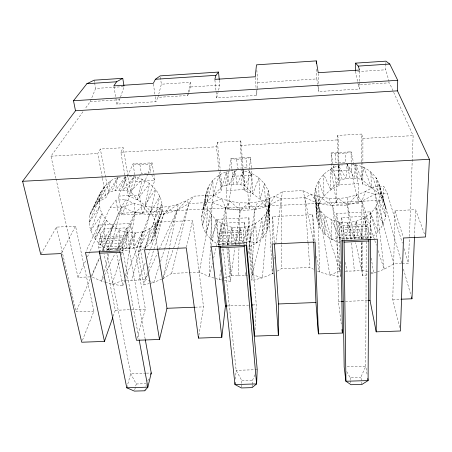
<?xml version="1.0" encoding="UTF-8"?>
<svg xmlns="http://www.w3.org/2000/svg" width="452" height="452" viewBox="0 0 452 452"><rect width="100%" height="100%" fill="white"/><g stroke="black" fill="none" stroke-linecap="round" stroke-linejoin="round"><path stroke-width="0.34" stroke-dasharray="2.26 1.69" d="M361.662 242.588L361.651 270.03L362.758 275.856L367.538 274.714M361.662 239.068L361.662 236.255L363.809 218.158C375.42 211.807 382.997 197.976 379.324 184.811C375.482 172.602 363.086 164.347 350.458 164.404M361.679 162.601L361.673 179.314L362.86 184.252C377.036 187.812 388.257 201.756 385.663 216.677C383.691 225.712 377.878 233.673 369.894 238.306M361.679 161.906L361.685 134.052L337.633 135.43L338.39 180.534L339.237 185.473C325.389 190.563 314.513 204.801 317.174 219.966C319.609 231.356 329.152 239.831 340.17 242.792L339.345 237.277L339.401 222.135C323.824 219.712 311.281 203.908 315.592 188.094C319.106 176.048 330.096 166.771 342.458 164.991M362.758 275.856L362.798 242.464M362.86 184.252L362.911 138.476L361.685 134.052M244.108 244.888L244.018 243.718L219.847 244.826L219.672 233.164L221.084 223.294L244.56 222.164L246.368 242.634L246.176 244.967M361.769 242.617L361.651 270.03L367.668 271.635M361.786 239.102L361.945 201.146L365.391 191.563L373.589 186.93L383.85 186.405L387.296 193.501L402.348 243.153M366.097 238.916L365.719 237.164L365.792 216.327L341.667 217.491L341.972 238.255L342.333 240.588M366.216 241.611L365.753 366.261L367.199 375.126M371.448 187.783L363.905 167.364L361.673 179.314L353.961 178.116L347.113 164.183L346.051 178.534L338.463 165.692L338.39 180.534L330.774 189.868L323.711 174.319L323.92 196.055L318.643 180.789L319.191 203.53L315.592 188.094L316.897 211.705L314.739 195.727L317.174 219.966L316.101 203.163L319.948 227.701L319.553 209.914L324.982 234.373L324.847 215.542L331.892 239.515L339.345 237.277L342.989 238.023L350.503 238.419L358.018 237.334L361.662 236.255L371.081 237.724L370.538 213.327L377.974 231.916L375.765 207.152L382.968 224.734L379.121 200.021L385.663 216.677L380.347 192.405L385.816 208.338L379.324 184.811L383.364 200.332L376.081 177.783L378.46 193.292L370.826 171.822L371.448 187.783L361.673 179.314L355.803 164.754L353.961 178.116L346.051 178.534L338.39 180.534L330.474 169.155L330.774 189.868M351.091 239.447L347.481 205.123L347.537 197.383L356.651 195.066L365.391 191.563L375.194 194.111L387.296 193.501M370.476 238.56L370.663 211.847L336.78 213.491L338.401 301.642L341.232 323.965M244.018 243.718L243.724 232.034L244.56 222.164M401.675 262.985L383.624 200.163L383.85 186.405M389.053 81.513L385.776 69.783L385.855 65.139M385.867 64.472L385.901 62.483M272.127 243.272L272.624 216.61L312.733 214.66L315.072 241.317M399.658 327.564L392.777 299.535L395.02 210.666L415.586 209.666L424.874 235.04M224.068 278.07L231.057 275.539L238.164 275.861L238.984 247.719M239.068 244.905L240.074 210.434L239.549 202.818L230.492 201.445L221.706 198.874L213.367 195.157L193.642 196.174C174.02 210.276 146.81 210.581 125.673 199.66L115.995 200.157L110.118 207.508L90.089 251.103M347.537 197.383C332.395 200.066 316.428 197.852 302.834 190.563L282.709 191.597L274.952 196.168L266.584 199.62L257.776 201.897L254.64 209.717L251.911 280.46L262.375 277.89L273.494 273.251M402.235 263.544L408.45 263.279L409.41 237.187M409.433 236.481L413.134 135.623L389.421 82.818L358.261 84.773L355.588 71.727L385.776 69.783M414.473 237.034L415.586 209.666M240.916 170.63L243.549 170.805L251.691 173.376L258.827 177.76L264.454 183.625L268.194 190.541L269.81 198.004L269.222 222.265L267.279 230.181L263.013 237.243L256.764 242.95L249.425 241.408C243.634 243.464 237.362 244.029 231.288 243.142L232.074 227.249C216.621 224.644 203.259 209.903 206.022 193.744C208.525 180.998 220.333 171.596 233.062 170.579M252.092 386.98L252.188 385.025M252.222 384.375L252.419 380.465L254.956 374.753M255.03 329.864L256.284 304.823L248.922 217.762L215.949 219.367L211.479 246.057M122.582 249.267C121.537 241.865 123.102 234.447 126.56 227.842L103.7 228.944C99.835 235.402 97.915 242.86 99.073 250.34L122.582 249.267L139.058 339.384M362.227 239.012L361.662 236.255L356.035 221.344L354.283 238.063L347.718 222.695L346.724 238.407L339.401 222.135L347.718 222.695L356.035 221.344L363.809 218.158L371.081 237.724M241.43 387.296L241.656 384.042M241.701 383.386L241.888 380.782L236.153 370.335L223.215 248.82M249.012 246.922L249.425 241.408L248.312 226.475C258.239 223.469 266.669 215.717 269.222 205.502L269.222 222.265L268.652 214.067L268.194 190.541L265.567 206.197L268.652 214.067L269.81 198.004L267.279 230.181L266.51 212.513L263.013 237.243L261.883 218.593L256.764 242.95L249.012 246.922L251.911 280.46M109.378 250.238L108.073 249.747L112.277 225.836L100.593 244.764L106.316 220.378L94.654 238.311L101.943 213.841L90.705 230.831L99.474 206.643L89.061 222.847L99.107 199.259L89.891 214.949L100.892 192.185C93.649 210.293 109.429 229.43 127.289 232.238L125.984 248.51L118.723 247.413L108.073 249.747C93.044 242.594 83.366 222.74 93.174 207.734C98.948 195.066 105.519 178.387 121.594 176.873M219.853 245.193C214.112 242.628 209.553 238.097 205.863 233.074C197.767 220.955 203.988 206.66 206.022 193.744L203.05 209.316L207.039 201.971L221.943 186.619L225.537 185.45L226.633 171.72L229.271 184.659L236.972 184.252L244.622 185.433L252.826 193.863L260.16 199.281L265.567 206.197L264.454 183.625L260.16 199.281L258.827 177.76L252.826 193.863L244.125 190.388L240.238 145.442L240.814 140.979L217.401 142.318L216.485 146.793L219.017 171.285M246.815 243.73L248.922 217.762M251.312 167.703L250.487 157.381L230.949 158.466L226.068 190.535L227.977 209.683L249.171 208.632L251.917 175.274L251.368 168.393M235.43 379.138L236.153 370.335L257.211 369.674M220.452 269.833L219.621 279.675L221.644 279.991M221.695 255.058L222.231 248.73M222.525 245.216L225.672 207.937L221.706 198.874L212.231 202.349L188.992 203.524L177.139 210.355L163.703 214.214L149.431 214.92L135.108 212.451L121.515 206.931L110.118 207.508M213.367 195.157L212.231 202.349L225.672 207.937L240.074 210.434L254.64 209.717L266.584 199.62L268.584 205.801L262.375 277.89L252.272 274.647L250.363 274.895M214.903 80.06L216.689 97.898L256.595 95.406L257.199 88.716M257.256 88.044L257.736 82.693L256.86 70.331M249.171 208.632L247.56 189.422L250.487 157.381L246.323 158.816L236.684 159.353L230.949 158.466L231.921 168.754M238.679 243.532L240.272 227.802L248.312 226.475L245.95 242.47M244.125 190.388L244.622 185.433L243.549 170.805L236.972 184.252L235.085 170.907M224.339 280.409L230.407 281.353L234.893 247.837M272.935 268.392L272.279 273.952L268.584 205.801L274.952 196.168L281.121 198.869L304.851 197.665L311.061 194.326L318.135 203.327L339.91 270.946L340.723 276.771L329.847 275.076L319.451 271.963L317.027 270.844M273.997 259.352L274.488 255.182M275.799 244.057L281.121 198.869L282.709 191.597M227.305 245.165L227.661 242.408L232.074 227.249L240.272 227.802L242.351 243.182L248.312 226.475M233.102 184.258L234.899 170.907M235.373 244.374L240.074 210.434L248.707 202.971L257.776 201.897M222.921 246.024L223.243 243.69L221.084 223.294M227.977 209.683L232.627 176.303L231.983 169.443M117.52 250.476L118.723 247.413L127.289 232.238L135.368 232.786L133.176 248.176L125.984 248.51L135.368 232.786C150.482 232.599 164.517 219.056 161.952 203.473C159.183 187.591 143.538 176.088 127.735 176.291M238.164 275.861L245.261 275.562L245.752 272.093M248.419 253.38L254.64 209.717L248.707 202.971L239.549 202.818M125.447 275.839L135.108 212.451L134.114 203.332L121.515 206.931L102.632 250.933M117.56 177.602L115.492 190.625C105.406 191.495 100.005 201.445 93.174 207.734L104.751 185.93L98.7 201.761L106.073 197.53L108.48 192.546L117.56 177.602L111.898 191.399M198.908 335.327L203.536 306.868L192.541 220.503L153.505 222.401L144.725 249.12M203.05 209.316L208.428 186.557L207.039 201.971L212.875 180.195L213.214 195.891L221.118 191.58L221.943 186.619L226.633 171.72M221.525 278.986L219.621 279.675L209.169 276.613L199.287 272.211L171.636 273.392L163.149 278.551L178.308 204.078L163.703 214.214L150.217 249.764M199.287 272.211L212.231 202.349L209.169 276.613L212.44 263.013M125.503 176.822L122.995 190.23L115.492 190.625L125.238 176.704M113.938 86.558L116.91 104.113L155.923 101.683L157.957 97.355L187.744 95.485L190.252 82.354L161.353 84.208L158.805 94.067M240.831 184.648L243.549 170.805M138.069 251.95L145.324 248.046L155.821 223.729L150.951 242.436L159.872 217.751L154.527 235.492L155.754 227.706L161.974 210.847L154.527 235.492L150.951 242.436L145.324 248.046L139.956 246.436L133.176 248.176L143.148 231.48L139.956 246.436L138.069 251.95L143.759 284.952L149.109 283.602M186.456 247.199L192.541 220.503M137.295 199.784L142.239 179.241L130.583 191.394L122.995 190.23L134.058 176.709L130.583 191.394L128.481 196.366C142.725 200.151 155.313 212.4 155.754 227.706L161.952 203.473L154.499 219.649L159.776 196.128L150.81 211.915L155.561 189.326L144.928 205.112L149.578 183.557L137.295 199.784L130.583 191.394L123.147 147.719L100.35 149.024L97.745 153.533L102.299 177.591M281.302 244.018L281.121 198.869L268.584 205.801L252.272 274.647L249.425 241.408L255.679 223.339L256.764 242.95M213.581 258.25L225.672 207.937L230.492 201.445L240.074 210.434M145.324 248.046L150.115 228.401L139.956 246.436L145.527 279.144L143.759 284.952M144.798 390.794L145.273 388.85M145.906 386.257L146.38 384.319M216.689 97.898L219.791 85.112L219.327 80.309M171.636 273.392L177.591 249.419M177.766 248.736L188.992 203.524L193.642 196.174M157.957 97.355L158.635 94.722M134.724 389.805L136.255 383.98L130.696 373.651L107.051 253.391M316.343 256.143L319.451 271.963L318.135 203.327L319.818 196.931L332.604 205.858L347.481 205.123L361.945 201.146L375.194 194.111L373.589 186.93M201.513 217.35L205.796 201.253L202.485 225.469L207.728 208.57L205.863 233.074L211.649 215.208L211.361 239.633L217.282 220.751L218.565 244.696L227.661 242.408L231.288 243.142M103.039 275.697L101.576 281.144L105.508 282.28M104.135 271.612L108.892 253.911M109.808 250.51L121.515 206.931L125.673 199.66M126.21 280.082L131.803 280.336L149.431 214.92L151.923 207.225M147.42 272.381L145.527 279.144L138.73 280.048L131.803 280.336M148.555 268.324L163.703 214.214L169.794 206.327M126.763 387.788L130.696 373.651L145.776 373.177M213.214 195.891L219.084 175.122L221.943 186.619L220.378 171.393M137.058 338.254L145.369 309.123L130.43 223.52L98.327 225.079L86.078 251.199M218.565 244.696L224.243 224.847L227.944 245.17M122.339 248.137L127.289 232.238M120.249 258.697L112.068 284.167L106.169 282.466M121.543 254.674L135.108 212.451L142.922 205.869L149.431 214.92L125.809 277.387M159.409 265.075L153.787 282.427L149.776 283.438M160.488 261.742L164.381 249.73M164.601 249.058L177.139 210.355L186.314 200.677L188.992 203.524L173.444 248.673M240.272 227.802L234.978 243.521L232.074 227.249M116.91 104.113L119.577 99.762L120.255 97.79M120.481 97.129L124.102 86.603L95.638 88.434L90.247 101.604L84.931 109M163.149 278.551L173.212 249.334M113.209 316.247L115.288 310.287L104.073 253.939M122.78 285.822L124.814 280.02L112.068 284.167L122.78 285.822L116.554 252.928M187.744 95.485L190.789 86.959L190.252 82.354M129.611 248.521L135.368 232.786M145.177 339.034L129.289 250.289L130.142 247.956L126.56 227.842M127.888 175.257L118.497 196.106L121.887 214.949L142.566 213.92L154.787 180.455L152.121 162.833L133.012 163.89L128.176 174.63M138.73 280.048L145.719 261.612M146.968 258.324L149.968 250.419M120.068 250.255L130.43 223.52M82.467 340.277L93.926 311.112L75.546 226.186L56.494 227.113L40.765 254.51M142.566 213.92L139.465 195.021L147.731 173.997M147.99 173.342L152.121 162.833L149.375 164.172L139.945 164.697L133.012 163.89L135.916 181.467L121.887 214.949M234.729 170.896L229.271 184.659L225.537 185.45M136.64 247.481L143.148 231.48M106.638 251.318L107.616 248.99L103.7 228.944M93.926 311.112L76.06 311.807L90.27 278.782M91.66 275.539L99.463 257.408M102.248 250.933L118.401 213.372L115.995 200.157M56.031 178.919L78.015 277.392L91.524 276.816L99.576 258.047M147.651 381.16L149.036 378.025M361.973 384.398L360.888 377.183L365.753 366.261L346.26 366.871M119.204 190.23L125.34 176.788M78.015 277.392L85.965 260.081M87.439 256.877L89.795 251.747M147.572 274.686L145.527 279.144L148.702 280.409M149.036 271.499L157.528 253.03M159.285 249.21L177.139 210.355M103.423 277.364L101.576 281.144L91.524 276.816M104.655 274.844L115.113 253.414M116.65 250.267L135.108 212.451M124.792 174.986L120.865 152.222L123.147 147.719M126.803 190.62L134.058 176.709M334.231 165.788L331.497 171.025L336.678 204.287L358.391 203.208L358.351 183.681L353.713 163.341M61.449 252.956L75.546 226.186M98.7 201.761L110.435 180.947L108.48 192.546L100.35 149.024M108.073 249.747L119.424 229.87L118.723 247.413L119.243 250.188M236.786 169.364L232.627 176.303L251.917 175.274L247.803 168.856M140.566 174.568L135.916 181.467L154.787 180.455L151.341 174.077M55.878 178.229L50.957 156.194L83.292 111.271M302.834 190.563L304.851 197.665L318.135 203.327L329.847 275.076L339.91 270.946L332.604 205.858L338.237 198.473L347.481 205.123L354.939 239.283M347.481 205.123L356.651 195.066L361.945 201.146L376.313 245.204M149.431 214.92L160.94 207.383L163.703 214.214M277.144 271.155L281.404 268.708L309.744 267.494L313.383 269.172M401.54 263.578L393.941 263.9L384.149 269.234L376.951 271.991M161.901 279.07L153.787 282.427L149.341 280.658M376.296 272.24L370.951 273.895M254.64 209.717L268.584 205.801M358.391 203.208L351.221 169.975L331.497 171.025L331.101 152.917L335.582 153.889L345.435 153.341L351.085 151.81L353.56 162.663M245.261 275.562L247.809 275.228M345.17 271.183L354.408 270.963L361.651 270.03L355.684 242.701M190.789 86.959L219.791 85.112M257.736 82.693L316.818 78.925L317.637 84.236M90.247 101.604L119.577 99.762M317.739 84.897L318.767 91.536L359.606 88.987L359.583 71.45M50.957 156.194L97.745 153.533M120.865 152.222L216.485 146.793M240.238 145.442L338.497 139.86L338.898 164.421M362.911 138.476L413.134 135.623M118.497 196.106L139.465 195.021M226.068 190.535L247.56 189.422M346.351 163.432L351.221 169.975L351.085 151.81L331.101 152.917L336.322 184.823L358.351 183.681M118.401 213.372L383.624 200.163M100.09 236.944L123.413 235.842M219.864 231.288L243.831 230.158M341.667 217.491L342.972 225.475L367.612 224.311L368.273 228.689L368.866 238.012L344.012 239.148L344.04 240.34M99.48 238.814L122.882 237.712M219.672 233.164L243.724 232.034M342.972 225.475L343.226 227.356L367.951 226.192M99.044 241.272L122.515 240.176M219.57 235.639L243.69 234.515M343.226 227.356L343.469 229.848L368.273 228.689M98.824 244.153L122.334 243.063M219.565 238.549L243.73 237.43M343.469 229.848L343.695 232.791L368.538 231.633M98.835 247.25L122.356 246.165M219.661 241.684L243.843 240.571M343.695 232.791L343.882 235.967L368.742 234.82M107.616 248.99L130.142 247.956M223.243 243.69L246.368 242.634M341.972 238.255L365.719 237.164M121.051 250.662L129.289 250.289M120.927 252.239L122.995 252.148M115.288 310.287L145.369 309.123M195.1 307.19L203.536 306.868M226.842 305.964L248.572 305.123M252.781 304.959L256.284 304.823M338.401 301.642L340.514 301.557M345.435 301.365L367.227 300.523M392.777 299.535L400.319 299.241M146.459 373.154L151.256 373.007M136.255 383.98L146.538 383.669M241.888 380.782L252.419 380.465M346.803 371.634L350.091 377.51L360.888 377.183M318.135 203.327L332.604 205.858L340.254 240.283M371.007 272.528L373.68 273.245L371.194 257.99M328.937 198.321L332.604 205.858M378.053 250.544L384.149 269.234L375.194 194.111L393.941 263.9M358.261 84.773L359.606 88.987M395.02 210.666L403.286 237.328M403.975 248.521L408.45 263.279M403.427 269.064L411.58 297.439M338.463 165.692L342.164 179.342M370.663 211.847L377.154 238.503M56.494 227.113L76.06 311.807M365.792 216.327L367.612 224.311M339.401 222.135L342.989 238.023M345.153 262.318L347.142 271.273M347.113 164.183L350.001 178.122M98.327 225.079L103.525 251.193M313.366 241.006L304.851 197.665L307.981 242.357M337.633 135.43L338.497 139.86M102.429 178.28L106.073 197.53M94.135 80.19L94.508 82.247M94.632 82.936L95.638 88.434M347.718 222.695L350.503 238.419M124.91 175.675L128.481 196.366M361.945 201.146L368.035 238.583M139.945 164.697L141.34 173.421L150.714 172.913L149.375 164.172M153.505 222.401L157.528 248.024M336.78 213.491L340.836 240.159M355.803 164.754L357.865 178.517M153.414 84.015L155.149 96.248M155.245 96.926L155.923 101.683M160.403 77.264L161.353 84.208M350.091 377.51L350.436 380.132M350.52 380.787L350.78 382.754M356.035 221.344L358.018 237.334M215.949 219.367L218.779 245.221M351.464 242.944L354.408 270.963M217.401 142.318L220.31 170.698M228.226 247.928L231.057 275.539L228.893 248.357M219.09 171.986L221.118 191.58M226.949 247.922L230.407 281.353M236.684 159.353L237.481 168.206L247.058 167.686L246.323 158.816M240.814 140.979L243.136 168.065M243.193 168.76L244.622 185.433L251.691 173.376L252.826 193.863M225.672 207.937L228.616 244.871M255.301 77.461L256.148 89.197M256.199 89.886L256.595 95.406M308.032 243.057L309.744 267.494M272.624 216.61L274.364 242.673M343.882 235.967L344.012 239.148M312.733 214.66L313.705 241.368M316.524 69.224L316.818 78.925M318.236 73.41L318.541 83.869M318.62 86.654L318.767 91.536M336.322 184.823L336.678 204.287M335.582 153.889L335.751 162.878L345.537 162.347L345.435 153.341M338.91 165.121L339.237 185.473M340.475 261.516L340.723 276.771M339.91 270.946L339.345 237.277L331.61 219.7L331.892 239.515M281.308 244.718L281.404 268.708"/><path stroke-width="0.68" d="M123.989 85.914L122.758 78.32L94.135 80.19L86.891 83.71L73.501 100.745L75.495 110.757L22.6 181.297L40.765 254.51L61.122 253.583L81.705 342.221L104.44 341.418L85.479 252.47L119.814 250.911L136.476 340.288L159.499 339.475L144.504 249.786L186.297 247.882L198.462 338.102L221.813 337.282L211.367 246.741L246.702 245.131L254.719 336.124L278.37 335.288L278.449 303.964L274.454 244.086M368.877 239.204L368.086 380.584L361.973 384.398L351.034 384.72L345.921 381.245L344.175 366.939L342.333 240.588M355.583 71.066L355.554 63.133L385.923 61.156L389.782 64.054L397.715 80.309L397.455 90.841L429.4 159.296L425.586 236.989L403.489 237.995L400.495 330.983L376.188 331.841L370.041 300.411L370.471 239.261M376.188 331.841L377.324 239.187L340.944 240.843L342.384 333.034L318.389 333.875L315.937 302.512L313.733 242.069M401.003 299.213L411.97 298.789L414.473 237.034M235.153 382.522L234.989 384.556L241.385 387.946L252.058 387.635L256.606 383.912L257.211 369.674L246.176 244.967M221.813 337.282L225.441 306.015L218.853 245.922M198.462 338.102L198.688 336.717M145.301 339.723L151.256 373.007L147.855 387.155L144.798 390.794L134.385 391.099L126.763 387.788L99.248 251.493M159.499 339.475L166.986 308.281L157.635 248.719M122.758 78.32L116.571 81.784L113.819 85.886L153.313 83.337L155.42 79.264L160.211 75.879L218.525 72.071L215.926 75.337L214.836 79.377L255.25 76.772L256.476 64.834L316.27 60.901L318.214 72.715L359.583 70.049L358.221 66.105L355.554 63.133M104.44 341.418L112.751 317.57M150.702 374.262L151.256 373.007M86.891 83.71L116.571 81.784M155.42 79.264L215.926 75.337M358.221 66.105L389.782 64.054M73.501 100.745L397.715 80.309M75.495 110.757L397.455 90.841M22.6 181.297L429.4 159.296M99.519 253.21L120.232 252.272M220.113 247.741L244.244 246.645L256.606 383.912L234.989 384.556L219.949 245.99M367.753 378.539L368.086 380.584L345.921 381.245L344.079 242.119L368.894 240.989M166.986 308.281L194.4 307.219M225.441 306.015L226.842 305.964M251.38 305.01L252.781 304.959M278.449 303.964L315.937 302.512M341.215 301.529L343.322 301.45M367.934 300.495L370.041 300.411M126.763 387.788L147.855 387.155L139.188 340.079M411.58 297.439L411.97 298.789M341.938 329.542L342.384 333.034M218.525 72.071L219.26 79.62M244.153 245.476L244.244 246.645M278.37 335.288L272.115 243.978L315.134 242.018L318.389 333.875M316.27 60.901L316.355 63.675M344.051 240.933L344.079 242.119"/></g></svg>
